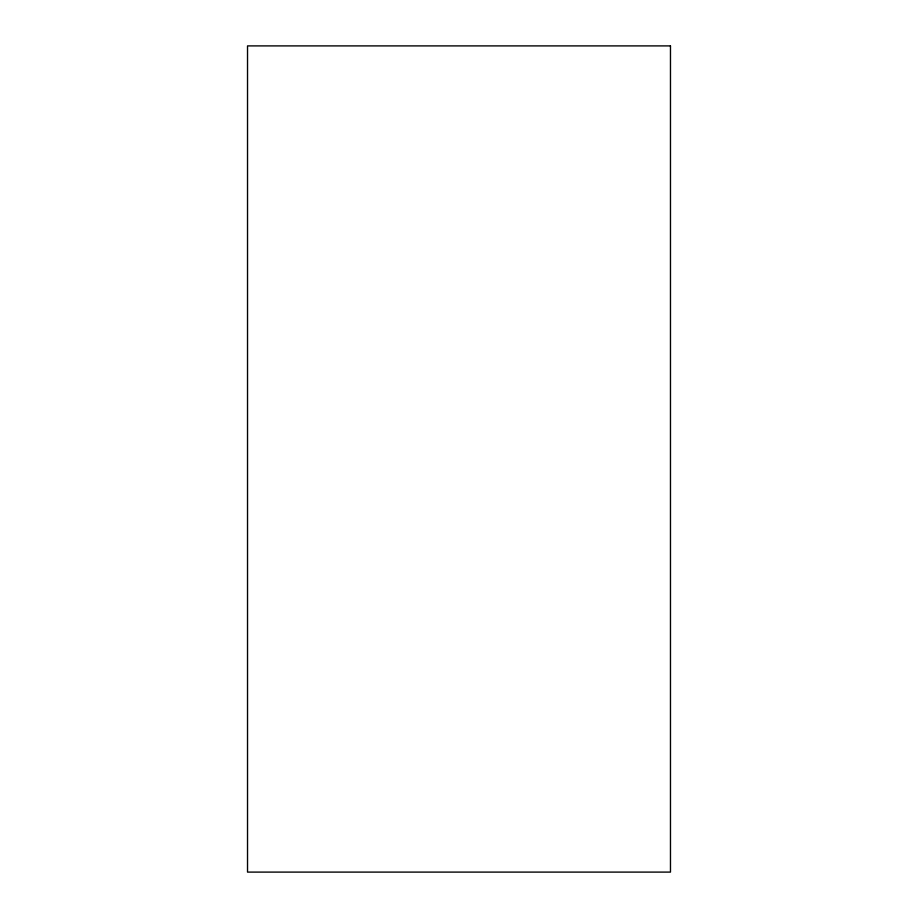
<?xml version="1.0" encoding="UTF-8"?>
<svg xmlns="http://www.w3.org/2000/svg" width="918" height="918" viewBox="0 0 918 918"><rect width="100%" height="100%" fill="white"/><g stroke="black" fill="none" stroke-linecap="round" stroke-linejoin="round"><path stroke-width="1.38" d="M670.473 45.9L247.527 45.9L247.527 872.1L670.473 872.1L670.473 45.9"/></g></svg>
